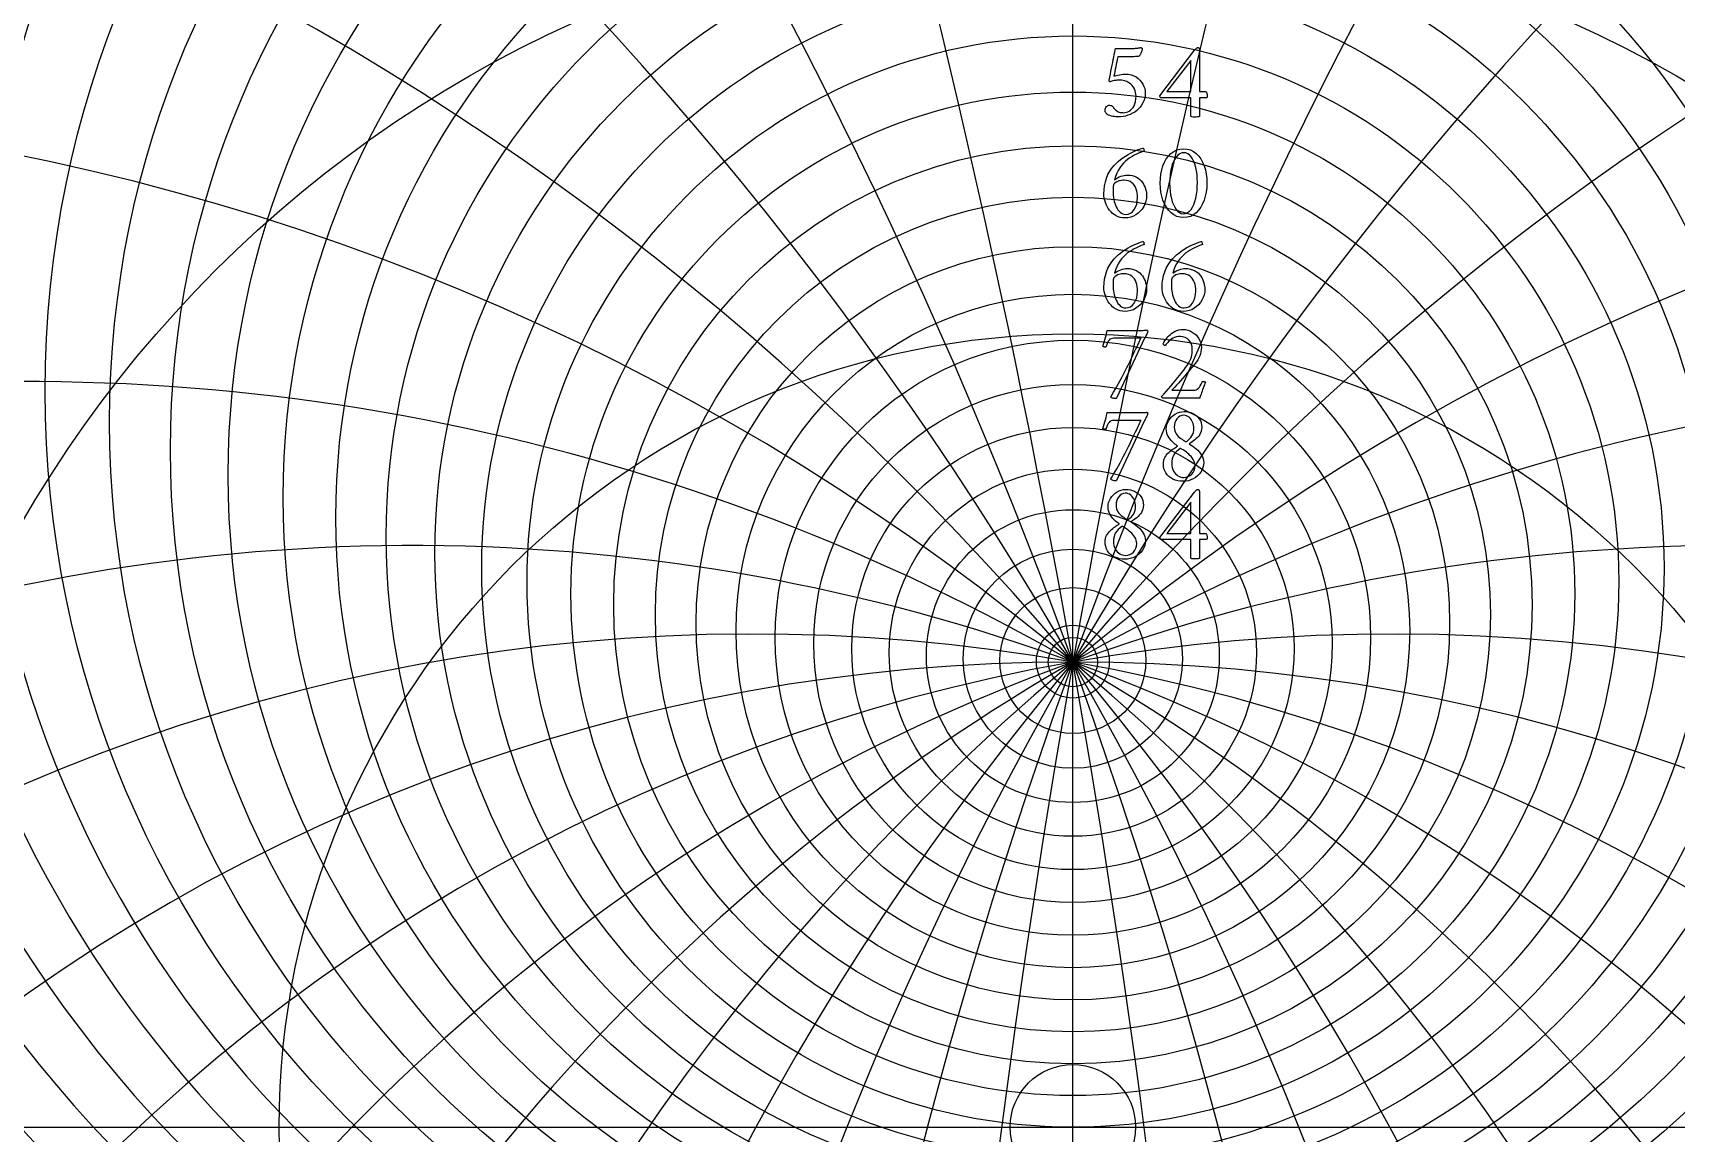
# Model space of a CAD drawing. Header units: millimetres. Extents: x -96 to 96, y -96 to 98.
# Drawn here: x -53.1 to 30.8, y -0.3 to 55.9 of the extents above; entities that cross this region are included whole.
import ezdxf

# ---------------------------------------------------------------- set-up
doc = ezdxf.new("R2010")
doc.units = ezdxf.units.MM
for name, color, linetype in [('CUT_INNER', 6, 'Continuous'), ('CUT_OUTER', 1, 'Continuous'), ('ENGRAVE', 7, 'Continuous'), ('ENGRAVE_FINE', 8, 'Continuous'), ('TEXT', 5, 'Continuous')]:
    doc.layers.add(name, color=color, linetype=linetype)

msp = doc.modelspace()

# ---------------------------------------------------------------- linework, layer by layer
at = {"layer": 'CUT_INNER'}
msp.add_circle((0, 0), 3.2, dxfattribs=at)
at = {"layer": 'CUT_OUTER'}
for centre, radius, start, end in [((-0.0002, -0.0002), 95.9249, 159.960768, 87.804282), ((-0.0008, 0.0006), 95.924, 92.195139, 159.961115)]:
    msp.add_arc(centre, radius, start, end, dxfattribs=at)
at = {"layer": 'ENGRAVE'}
for points in [[(0, -94.5), (0, 94.5)], [(-94.5, 0), (94.5, 0)]]:
    msp.add_lwpolyline(points, dxfattribs=at)
for centre, radius in [((0, 0), 94.5), ((0, 33.2958), 43.0933), ((0, 0), 61.8587), ((0, 28.5409), 30.1608), ((0, 25.7223), 19.2207), ((0, 0), 40.492), ((0, 24.2187), 9.3678), ((0, 23.7453), 1.26)]:
    msp.add_circle(centre, radius, dxfattribs=at)
for centre, radius, start, end in [((0, 41.3104), 59.6338, 131.894956, 48.105044), ((0, 55.6978), 83.2391, 186.817711, 353.182289), ((0, -68.701), 92.4464, 48, 132), ((0, -68.701), 92.4464, 48, 132), ((-17.0713, 63.7108), 90.4267, 212.551282, 260.88684)]:
    msp.add_arc(centre, radius, start, end, dxfattribs=at)
at = {"layer": 'ENGRAVE_FINE'}
for centre, radius in [((0, 37.577), 52.428), ((0, 35.9964), 49.1448), ((0, 34.5755), 46.0403), ((0, 32.1417), 40.2855), ((0, 31.0997), 37.6013), ((0, 30.1585), 35.0269), ((0, 29.3084), 32.5503), ((0, 27.8489), 27.8489), ((0, 27.2261), 25.6062), ((0, 26.667), 23.4252), ((0, 26.1671), 21.2987), ((0, 25.3291), 17.1852), ((0, 24.9845), 15.187), ((0, 24.6859), 13.2211), ((0, 24.4313), 11.2828), ((0, 24.0468), 7.4718), ((0, 23.9142), 5.5909), ((0, 23.8202), 3.7211), ((0, 23.764), 1.8587)]:
    msp.add_circle(centre, radius, dxfattribs=at)
for centre, radius, start, end in [((0, 39.3395), 55.9145, 104.652903, 75.347097), ((-524.2894, -68.701), 532.3775, 4.461368, 17.676322), ((-524.2894, -68.701), 532.3775, 4.461368, 17.676322), ((524.2894, -68.701), 532.3775, 162.323678, 175.538632), ((524.2894, -68.701), 532.3775, 162.323678, 175.538632), ((-253.9943, -68.701), 270.2951, 8.977692, 35.48643), ((-253.9943, -68.701), 270.2951, 8.977692, 35.48643), ((253.9943, -68.701), 270.2951, 144.51357, 171.022308), ((253.9943, -68.701), 270.2951, 144.51357, 171.022308), ((-160.1218, -68.701), 184.8928, 13.606314, 53.548789), ((-160.1218, -68.701), 184.8928, 13.606314, 53.548789), ((160.1218, -68.701), 184.8928, 126.451211, 166.393686), ((160.1218, -68.701), 184.8928, 126.451211, 166.393686), ((0, 43.5217), 63.6208, 147.339419, 32.660581), ((0, 46.0121), 67.9174, 159.38698, 20.61302), ((-110.1733, -68.701), 143.821, 18.409528, 71.93986), ((-110.1733, -68.701), 143.821, 18.409528, 71.93986), ((110.1733, -68.701), 143.821, 108.06014, 161.590472), ((110.1733, -68.701), 143.821, 108.06014, 161.590472), ((0, 48.8296), 72.5749, 169.605342, 10.394658), ((0, 52.0334), 77.6561, 178.636426, 1.363574), ((-77.5717, -68.701), 120.6802, 23.457516, 90.642678), ((-77.5717, -68.701), 120.6802, 23.457516, 90.642678), ((77.5717, -68.701), 120.6802, 89.357322, 156.542484), ((77.5717, -68.701), 120.6802, 89.357322, 156.542484), ((-53.3739, -68.701), 106.7479, 28.831877, 104.724148), ((-53.3739, -68.701), 106.7479, 28.831877, 104.724148), ((53.3739, -68.701), 106.7479, 75.275852, 151.168123), ((53.3739, -68.701), 106.7479, 75.275852, 151.168123), ((-33.6477, -68.701), 98.3794, 34.629994, 115.099318), ((-33.6477, -68.701), 98.3794, 34.629994, 115.099318), ((33.6477, -68.701), 98.3794, 64.900682, 145.370006), ((33.6477, -68.701), 98.3794, 64.900682, 145.370006), ((-16.3008, -68.701), 93.8725, 40.970494, 124.098899), ((-16.3008, -68.701), 93.8725, 40.970494, 124.098899), ((16.3008, -68.701), 93.8725, 55.901101, 139.029506), ((16.3008, -68.701), 93.8725, 55.901101, 139.029506)]:
    msp.add_arc(centre, radius, start, end, dxfattribs=at)
at = {"layer": 'TEXT'}
for points in [[(2.6714, 53.7509), (2.8274, 53.7418), (2.9711, 53.7146), (3.1026, 53.6692), (3.2219, 53.6056), (3.3286, 53.5283), (3.4224, 53.4415), (3.5032, 53.3452), (3.5712, 53.2396), (3.625, 53.1283), (3.6634, 53.0153), (3.6865, 52.9006), (3.6941, 52.7841), (3.6866, 52.6477), (3.6641, 52.5179), (3.6265, 52.3948), (3.574, 52.2783), (3.509, 52.1693), (3.4343, 52.0687), (3.3497, 51.9765), (3.2554, 51.8927), (3.1533, 51.8178), (3.0451, 51.7523), (2.9311, 51.6962), (2.8111, 51.6496), (2.6875, 51.6129), (2.5624, 51.5867), (2.436, 51.571), (2.3081, 51.5657), (2.2517, 51.5677), (2.1887, 51.5734), (2.119, 51.583), (2.0427, 51.5965), (1.965, 51.6141), (1.8911, 51.6363), (1.821, 51.663), (1.7549, 51.6943), (1.7423, 51.7055), (1.7269, 51.7222), (1.7087, 51.7446), (1.6878, 51.7725), (1.6682, 51.8036), (1.6543, 51.8354), (1.6459, 51.8679), (1.6431, 51.9011), (1.6474, 51.957), (1.6605, 52.0073), (1.6824, 52.052), (1.7129, 52.0911), (1.7491, 52.1229), (1.7877, 52.1456), (1.8287, 52.1592), (1.8722, 52.1637), (1.9251, 52.1583), (1.9721, 52.1421), (2.0132, 52.115), (2.0483, 52.0771), (2.0806, 52.035), (2.1132, 51.9954), (2.1462, 51.9582), (2.1796, 51.9234), (2.2206, 51.8873), (2.2655, 51.8571), (2.3142, 51.8328), (2.3668, 51.8144), (2.4211, 51.801), (2.4751, 51.7914), (2.5287, 51.7856), (2.582, 51.7837), (2.6548, 51.7888), (2.728, 51.804), (2.8015, 51.8293), (2.8754, 51.8647), (2.9465, 51.9119), (3.0116, 51.9723), (3.0708, 52.046), (3.1241, 52.133), (3.1681, 52.2345), (3.1995, 52.3517), (3.2184, 52.4846), (3.2247, 52.6332), (3.2193, 52.7207), (3.203, 52.8099), (3.176, 52.9009), (3.1381, 52.9937), (3.0883, 53.0838), (3.0256, 53.1669), (2.95, 53.2431), (2.8614, 53.3122), (2.7584, 53.3697), (2.6393, 53.4107), (2.5041, 53.4353), (2.3528, 53.4435), (2.3043, 53.442), (2.2481, 53.4373), (2.1841, 53.4294), (2.1125, 53.4184), (2.0423, 53.4053), (1.9826, 53.3912), (1.9333, 53.376), (1.8946, 53.3597), (1.8864, 53.3613), (1.8785, 53.366), (1.871, 53.3739), (1.8638, 53.3849), (1.8577, 53.3976), (1.8534, 53.4107), (1.8507, 53.4242), (1.8499, 53.438), (1.8806, 53.5917), (1.9113, 53.7453), (1.9421, 53.899), (1.9728, 54.0527), (2.003, 54.2038), (2.0322, 54.3496), (2.0603, 54.4902), (2.0874, 54.6256), (2.1124, 54.7522), (2.1342, 54.8666), (2.1529, 54.9687), (2.1684, 55.0587), (2.9732, 55.0587), (3.0294, 55.0594), (3.0864, 55.0615), (3.144, 55.065), (3.2023, 55.0699), (3.2586, 55.0756), (3.3099, 55.0817), (3.3564, 55.0882), (3.3979, 55.095), (3.4322, 55.1011), (3.4566, 55.1055), (3.4713, 55.1081), (3.4762, 55.109), (3.4896, 55.101), (3.502, 55.0936), (3.5134, 55.087), (3.5237, 55.081), (3.5322, 55.0748), (3.5384, 55.0671), (3.542, 55.058), (3.5432, 55.0475), (3.542, 55.0358), (3.5384, 55.0175), (3.5322, 54.9925), (3.5237, 54.9609), (3.5129, 54.9251), (3.4999, 54.8875), (3.4849, 54.8482), (3.4678, 54.8072), (3.4488, 54.7667), (3.428, 54.729), (3.4054, 54.694), (3.3812, 54.6619), (3.3225, 54.6563), (3.2582, 54.6507), (3.1884, 54.6451), (3.1129, 54.6395), (3.0312, 54.6346), (2.9425, 54.6312), (2.8467, 54.6291), (2.7441, 54.6284), (2.2858, 54.6284), (2.2608, 54.5049), (2.2362, 54.3804), (2.2119, 54.2548), (2.188, 54.1282), (2.1641, 54.0026), (2.1398, 53.8802), (2.1152, 53.7609), (2.0902, 53.6447), (2.1504, 53.6662), (2.2194, 53.686), (2.2971, 53.7039), (2.3836, 53.7202), (2.4697, 53.7336), (2.5464, 53.7432), (2.6136, 53.749), (2.6714, 53.7509)], [(6.3711, 55.109), (6.3919, 55.1069), (6.4096, 55.1006), (6.424, 55.0901), (6.4354, 55.0755), (6.444, 55.0587), (6.4501, 55.0419), (6.4537, 55.0252), (6.455, 55.0084), (6.455, 52.8567), (6.7791, 52.8567), (6.7927, 52.8525), (6.8057, 52.84), (6.8179, 52.819), (6.8294, 52.7897), (6.8392, 52.7547), (6.8462, 52.717), (6.8504, 52.6765), (6.8518, 52.6332), (6.8507, 52.6045), (6.8476, 52.5801), (6.8423, 52.5598), (6.835, 52.5438), (6.455, 52.5438), (6.455, 51.5881), (6.4527, 51.5872), (6.4459, 51.5846), (6.4345, 51.5802), (6.4186, 51.5741), (6.3926, 51.568), (6.3509, 51.5636), (6.2934, 51.561), (6.2202, 51.5602), (6.1347, 51.5629), (6.0735, 51.5713), (6.0369, 51.5853), (6.0246, 51.6049), (6.0246, 52.5438), (4.4877, 52.5438), (4.4746, 52.553), (4.4633, 52.564), (4.4537, 52.5768), (4.4458, 52.5913), (4.4397, 52.6061), (4.4353, 52.6199), (4.4327, 52.6327), (4.4318, 52.6444), (6.2091, 54.9693), (6.2244, 54.9873), (6.2426, 55.0077), (6.2635, 55.0306), (6.2873, 55.0559), (6.3114, 55.0791), (6.3334, 55.0957), (6.3533, 55.1057), (6.3711, 55.109)], [(6.0246, 54.4551), (4.8007, 52.8567), (6.0246, 52.8567)], [(2.7608, 48.6017), (2.8976, 48.5951), (3.0228, 48.5752), (3.1365, 48.542), (3.2387, 48.4955), (3.3302, 48.4388), (3.4119, 48.3747), (3.4839, 48.3032), (3.546, 48.2245), (3.5993, 48.141), (3.6445, 48.0554), (3.6817, 47.9677), (3.7109, 47.878), (3.7329, 47.7894), (3.7486, 47.7054), (3.7581, 47.626), (3.7612, 47.551), (3.7519, 47.4028), (3.7242, 47.2597), (3.6779, 47.1219), (3.6131, 46.9894), (3.5328, 46.8657), (3.4399, 46.7546), (3.3344, 46.6561), (3.2163, 46.5702), (3.0879, 46.5005), (2.9515, 46.4508), (2.8071, 46.4209), (2.6546, 46.4109), (2.5347, 46.4178), (2.4206, 46.4382), (2.3125, 46.4722), (2.2103, 46.5199), (2.1148, 46.5788), (2.0266, 46.6464), (1.9457, 46.7227), (1.8722, 46.8077), (1.8064, 46.8998), (1.7486, 46.9971), (1.6988, 47.0996), (1.6571, 47.2073), (1.624, 47.3175), (1.6005, 47.4274), (1.5863, 47.5369), (1.5816, 47.646), (1.59, 47.8528), (1.6151, 48.054), (1.6571, 48.2496), (1.7157, 48.4396), (1.7905, 48.6209), (1.8806, 48.7903), (1.9861, 48.9479), (2.1069, 49.0935), (2.2084, 49.1976), (2.3172, 49.2975), (2.4334, 49.3932), (2.5568, 49.4847), (2.6847, 49.571), (2.8139, 49.651), (2.9446, 49.7247), (3.0766, 49.7921), (3.207, 49.8518), (3.333, 49.9025), (3.4543, 49.9441), (3.5712, 49.9765), (3.589, 49.9725), (3.6033, 49.9605), (3.6141, 49.9404), (3.6215, 49.9123), (3.6264, 49.8824), (3.6299, 49.8571), (3.632, 49.8363), (3.6327, 49.8201), (3.5431, 49.7893), (3.4475, 49.753), (3.3461, 49.7111), (3.2387, 49.6636), (3.1281, 49.6091), (3.0172, 49.5462), (2.906, 49.475), (2.7944, 49.3953), (2.6854, 49.3061), (2.582, 49.206), (2.4842, 49.0951), (2.392, 48.9734), (2.3078, 48.8394), (2.2341, 48.6918), (2.1709, 48.5306), (2.1181, 48.3558), (2.1929, 48.4112), (2.2718, 48.4599), (2.3549, 48.502), (2.4423, 48.5374), (2.5292, 48.5656), (2.6113, 48.5857), (2.6885, 48.5977), (2.7608, 48.6017)], [(5.6446, 49.943), (5.8299, 49.928), (6.0002, 49.8829), (6.1554, 49.8078), (6.2957, 49.7027), (6.4204, 49.5726), (6.529, 49.4226), (6.6216, 49.2526), (6.6981, 49.0628), (6.758, 48.8583), (6.8008, 48.6443), (6.8264, 48.421), (6.835, 48.1882), (6.8263, 47.9553), (6.8001, 47.732), (6.7564, 47.518), (6.6953, 47.3135), (6.6176, 47.1235), (6.5241, 46.953), (6.415, 46.8022), (6.2901, 46.6708), (6.1502, 46.5645), (5.996, 46.4885), (5.8275, 46.4429), (5.6446, 46.4277), (5.4665, 46.4429), (5.3009, 46.4885), (5.1479, 46.5645), (5.0075, 46.6708), (4.8812, 46.8022), (4.7707, 46.953), (4.6758, 47.1235), (4.5967, 47.3135), (4.5344, 47.518), (4.4898, 47.732), (4.4631, 47.9553), (4.4542, 48.1882), (4.4629, 48.421), (4.4891, 48.6443), (4.5328, 48.8583), (4.5939, 49.0628), (4.6718, 49.2526), (4.7658, 49.4226), (4.8758, 49.5726), (5.0019, 49.7027), (5.1427, 49.8078), (5.2967, 49.8829), (5.464, 49.928), (5.6446, 49.943)], [(5.6725, 49.7418), (5.562, 49.7287), (5.4595, 49.6894), (5.365, 49.6239), (5.2785, 49.5322), (5.2008, 49.4185), (5.1325, 49.287), (5.0737, 49.1377), (5.0243, 48.9706), (4.9851, 48.7896), (4.9572, 48.5989), (4.9404, 48.3984), (4.9348, 48.1882), (4.9404, 47.9801), (4.9572, 47.7809), (4.9851, 47.5903), (5.0243, 47.4085), (5.073, 47.24), (5.1297, 47.0893), (5.1945, 46.9564), (5.2674, 46.8413), (5.3472, 46.7484), (5.4329, 46.682), (5.5246, 46.6422), (5.6222, 46.6289), (5.74, 46.6425), (5.8472, 46.6834), (5.9439, 46.7515), (6.0302, 46.8469), (6.1062, 46.9649), (6.172, 47.1011), (6.2277, 47.2555), (6.2733, 47.4281), (6.3088, 47.6136), (6.3341, 47.8067), (6.3493, 48.0076), (6.3544, 48.2161), (6.3489, 48.4258), (6.3327, 48.6248), (6.3056, 48.8129), (6.2677, 48.9901), (6.2202, 49.1533), (6.1643, 49.2989), (6.1001, 49.4271), (6.0274, 49.5378), (5.9476, 49.6271), (5.8619, 49.6908), (5.7702, 49.7291), (5.6725, 49.7418)], [(2.0734, 48.1155), (2.0682, 48.0704), (2.0636, 48.0247), (2.0598, 47.9782), (2.0566, 47.9311), (2.0542, 47.8836), (2.0525, 47.8361), (2.0514, 47.7886), (2.0511, 47.7411), (2.0535, 47.6478), (2.0608, 47.5524), (2.0731, 47.455), (2.0902, 47.3554), (2.1124, 47.2566), (2.1398, 47.1612), (2.1724, 47.0694), (2.2103, 46.981), (2.2535, 46.8984), (2.3018, 46.8238), (2.3555, 46.7573), (2.4143, 46.6988), (2.4782, 46.6511), (2.5471, 46.617), (2.6208, 46.5966), (2.6993, 46.5898), (2.8247, 46.6052), (2.9383, 46.6513), (3.0399, 46.7281), (3.1297, 46.8357), (3.203, 46.9663), (3.2554, 47.1123), (3.2869, 47.2737), (3.2973, 47.4504), (3.293, 47.5657), (3.2799, 47.6768), (3.258, 47.7837), (3.2275, 47.8864), (3.1875, 47.9821), (3.1374, 48.068), (3.0771, 48.1441), (3.0067, 48.2105), (2.9253, 48.2643), (2.8321, 48.3027), (2.7269, 48.3258), (2.6099, 48.3335), (2.5497, 48.3312), (2.4863, 48.3244), (2.4197, 48.313), (2.3501, 48.2971), (2.2793, 48.2722), (2.2096, 48.2336), (2.141, 48.1813), (2.0734, 48.1155)], [(2.7608, 43.8303), (2.8976, 43.8236), (3.0228, 43.8037), (3.1365, 43.7705), (3.2387, 43.7241), (3.3302, 43.6673), (3.4119, 43.6032), (3.4839, 43.5318), (3.546, 43.453), (3.5993, 43.3695), (3.6445, 43.284), (3.6817, 43.1963), (3.7109, 43.1065), (3.7329, 43.018), (3.7486, 42.934), (3.7581, 42.8545), (3.7612, 42.7796), (3.7519, 42.6313), (3.7242, 42.4883), (3.6779, 42.3505), (3.6131, 42.2179), (3.5328, 42.0943), (3.4399, 41.9832), (3.3344, 41.8847), (3.2163, 41.7988), (3.0879, 41.7291), (2.9515, 41.6793), (2.8071, 41.6494), (2.6546, 41.6395), (2.5347, 41.6463), (2.4206, 41.6667), (2.3125, 41.7008), (2.2103, 41.7485), (2.1148, 41.8073), (2.0266, 41.8749), (1.9457, 41.9512), (1.8722, 42.0363), (1.8064, 42.1283), (1.7486, 42.2256), (1.6988, 42.3281), (1.6571, 42.4359), (1.624, 42.5461), (1.6005, 42.6559), (1.5863, 42.7654), (1.5816, 42.8746), (1.59, 43.0814), (1.6151, 43.2826), (1.6571, 43.4782), (1.7157, 43.6682), (1.7905, 43.8495), (1.8806, 44.0189), (1.9861, 44.1764), (2.1069, 44.3221), (2.2084, 44.4261), (2.3172, 44.526), (2.4334, 44.6218), (2.5568, 44.7133), (2.6847, 44.7995), (2.8139, 44.8795), (2.9446, 44.9532), (3.0766, 45.0206), (3.207, 45.0804), (3.333, 45.131), (3.4543, 45.1726), (3.5712, 45.2051), (3.589, 45.2011), (3.6033, 45.189), (3.6141, 45.1689), (3.6215, 45.1408), (3.6264, 45.1109), (3.6299, 45.0856), (3.632, 45.0648), (3.6327, 45.0486), (3.5431, 45.0179), (3.4475, 44.9815), (3.3461, 44.9396), (3.2387, 44.8921), (3.1281, 44.8376), (3.0172, 44.7747), (2.906, 44.7035), (2.7944, 44.6238), (2.6854, 44.5346), (2.582, 44.4345), (2.4842, 44.3236), (2.392, 44.2019), (2.3078, 44.0679), (2.2341, 43.9204), (2.1709, 43.7592), (2.1181, 43.5843), (2.1929, 43.6397), (2.2718, 43.6884), (2.3549, 43.7305), (2.4423, 43.766), (2.5292, 43.7941), (2.6113, 43.8142), (2.6885, 43.8262), (2.7608, 43.8303)], [(5.734, 43.8303), (5.8708, 43.8236), (5.996, 43.8037), (6.1097, 43.7705), (6.2119, 43.7241), (6.3034, 43.6673), (6.3851, 43.6032), (6.4571, 43.5318), (6.5192, 43.453), (6.5725, 43.3695), (6.6177, 43.284), (6.6549, 43.1963), (6.6841, 43.1065), (6.7061, 43.018), (6.7218, 42.934), (6.7313, 42.8545), (6.7344, 42.7796), (6.7251, 42.6313), (6.6974, 42.4883), (6.6511, 42.3505), (6.5863, 42.2179), (6.506, 42.0943), (6.413, 41.9832), (6.3076, 41.8847), (6.1895, 41.7988), (6.0611, 41.7291), (5.9247, 41.6793), (5.7803, 41.6494), (5.6278, 41.6395), (5.5078, 41.6463), (5.3938, 41.6667), (5.2857, 41.7008), (5.1835, 41.7485), (5.088, 41.8073), (4.9998, 41.8749), (4.9189, 41.9512), (4.8454, 42.0363), (4.7796, 42.1283), (4.7218, 42.2256), (4.672, 42.3281), (4.6302, 42.4359), (4.5972, 42.5461), (4.5737, 42.6559), (4.5595, 42.7654), (4.5548, 42.8746), (4.5632, 43.0814), (4.5883, 43.2826), (4.6302, 43.4782), (4.6889, 43.6682), (4.7637, 43.8495), (4.8538, 44.0189), (4.9593, 44.1764), (5.0801, 44.3221), (5.1816, 44.4261), (5.2904, 44.526), (5.4066, 44.6218), (5.53, 44.7133), (5.6579, 44.7995), (5.7871, 44.8795), (5.9177, 44.9532), (6.0498, 45.0206), (6.1802, 45.0804), (6.3062, 45.131), (6.4275, 45.1726), (6.5444, 45.2051), (6.5622, 45.2011), (6.5765, 45.189), (6.5873, 45.1689), (6.5947, 45.1408), (6.5996, 45.1109), (6.6031, 45.0856), (6.6052, 45.0648), (6.6059, 45.0486), (6.5163, 45.0179), (6.4207, 44.9815), (6.3193, 44.9396), (6.2119, 44.8921), (6.1013, 44.8376), (5.9904, 44.7747), (5.8791, 44.7035), (5.7675, 44.6238), (5.6586, 44.5346), (5.5552, 44.4345), (5.4574, 44.3236), (5.3652, 44.2019), (5.281, 44.0679), (5.2073, 43.9204), (5.1441, 43.7592), (5.0913, 43.5843), (5.1661, 43.6397), (5.245, 43.6884), (5.3281, 43.7305), (5.4155, 43.766), (5.5024, 43.7941), (5.5845, 43.8142), (5.6617, 43.8262), (5.734, 43.8303)], [(2.0734, 43.344), (2.0682, 43.299), (2.0636, 43.2532), (2.0598, 43.2068), (2.0566, 43.1596), (2.0542, 43.1121), (2.0525, 43.0646), (2.0514, 43.0171), (2.0511, 42.9696), (2.0535, 42.8763), (2.0608, 42.781), (2.0731, 42.6835), (2.0902, 42.584), (2.1124, 42.4851), (2.1398, 42.3898), (2.1724, 42.2979), (2.2103, 42.2095), (2.2535, 42.1269), (2.3018, 42.0523), (2.3555, 41.9858), (2.4143, 41.9273), (2.4782, 41.8796), (2.5471, 41.8456), (2.6208, 41.8251), (2.6993, 41.8183), (2.8247, 41.8337), (2.9383, 41.8798), (3.0399, 41.9566), (3.1297, 42.0642), (3.203, 42.1949), (3.2554, 42.3409), (3.2869, 42.5022), (3.2973, 42.679), (3.293, 42.7942), (3.2799, 42.9053), (3.258, 43.0122), (3.2275, 43.1149), (3.1875, 43.2106), (3.1374, 43.2965), (3.0771, 43.3727), (3.0067, 43.439), (2.9253, 43.4928), (2.8321, 43.5313), (2.7269, 43.5543), (2.6099, 43.562), (2.5497, 43.5597), (2.4863, 43.5529), (2.4197, 43.5416), (2.3501, 43.5257), (2.2793, 43.5007), (2.2096, 43.4621), (2.141, 43.4099), (2.0734, 43.344)], [(5.0466, 43.344), (5.0414, 43.299), (5.0368, 43.2532), (5.033, 43.2068), (5.0298, 43.1596), (5.0274, 43.1121), (5.0256, 43.0646), (5.0246, 43.0171), (5.0243, 42.9696), (5.0267, 42.8763), (5.034, 42.781), (5.0463, 42.6835), (5.0634, 42.584), (5.0856, 42.4851), (5.113, 42.3898), (5.1456, 42.2979), (5.1835, 42.2095), (5.2267, 42.1269), (5.275, 42.0523), (5.3287, 41.9858), (5.3875, 41.9273), (5.4514, 41.8796), (5.5202, 41.8456), (5.5939, 41.8251), (5.6725, 41.8183), (5.7979, 41.8337), (5.9115, 41.8798), (6.0131, 41.9566), (6.1029, 42.0642), (6.1762, 42.1949), (6.2286, 42.3409), (6.2601, 42.5022), (6.2705, 42.679), (6.2662, 42.7942), (6.2531, 42.9053), (6.2312, 43.0122), (6.2007, 43.1149), (6.1607, 43.2106), (6.1106, 43.2965), (6.0503, 43.3727), (5.9799, 43.439), (5.8985, 43.4928), (5.8053, 43.5313), (5.7001, 43.5543), (5.5831, 43.562), (5.5229, 43.5597), (5.4595, 43.5529), (5.3929, 43.5416), (5.3232, 43.5257), (5.2525, 43.5007), (5.1828, 43.4621), (5.1142, 43.4099), (5.0466, 43.344)], [(3.4091, 40.6695), (3.4633, 40.67), (3.5195, 40.6716), (3.5778, 40.6742), (3.6383, 40.6778), (3.6934, 40.6815), (3.7361, 40.6841), (3.7661, 40.6857), (3.7836, 40.6862), (3.7982, 40.6831), (3.8087, 40.6737), (3.815, 40.6579), (3.8171, 40.6359), (3.8139, 40.6054), (3.8045, 40.5696), (3.7888, 40.5285), (3.7668, 40.4822), (3.7413, 40.4325), (3.7151, 40.3809), (3.6882, 40.3277), (3.6606, 40.2727), (2.2243, 37.2045), (2.2145, 37.1971), (2.202, 37.1919), (2.1866, 37.1887), (2.1684, 37.1877), (2.1359, 37.1896), (2.1, 37.1954), (2.0605, 37.205), (2.0175, 37.2184), (1.9784, 37.2343), (1.9505, 37.2513), (1.9337, 37.2693), (1.9281, 37.2883), (1.9997, 37.4001), (2.0748, 37.523), (2.1534, 37.6571), (2.2355, 37.8025), (2.3198, 37.9554), (2.4052, 38.1126), (2.4917, 38.274), (2.5792, 38.4396), (2.6662, 38.6065), (2.751, 38.7721), (2.8338, 38.9363), (2.9145, 39.099), (2.9921, 39.2574), (3.0654, 39.4085), (3.1346, 39.5522), (3.1995, 39.6886), (3.2593, 39.8147), (3.3127, 39.9276), (3.3599, 40.0271), (3.4007, 40.1134), (3.4337, 40.1831), (3.4573, 40.2328), (3.4715, 40.2627), (3.4762, 40.2727), (2.0902, 40.2727), (2.014, 40.2664), (1.9477, 40.2475), (1.8911, 40.2161), (1.8443, 40.1721), (1.8038, 40.1144), (1.766, 40.0421), (1.7311, 39.9552), (1.699, 39.8535), (1.6927, 39.8388), (1.6794, 39.8284), (1.6591, 39.8221), (1.6319, 39.82), (1.6223, 39.8207), (1.6102, 39.8228), (1.5958, 39.8263), (1.5788, 39.8312), (1.5619, 39.8367), (1.5474, 39.8423), (1.5353, 39.8479), (1.5257, 39.8535), (1.5615, 39.9658), (1.5963, 40.0792), (1.63, 40.1935), (1.6626, 40.309), (1.6925, 40.4185), (1.7178, 40.5151), (1.7386, 40.5987), (1.7549, 40.6695)], [(6.7679, 38.0316), (6.7396, 37.9623), (6.7106, 37.8884), (6.681, 37.81), (6.6506, 37.727), (6.6205, 37.6433), (6.5919, 37.5628), (6.5646, 37.4855), (6.5388, 37.4112), (6.5157, 37.3445), (6.4969, 37.2897), (6.4822, 37.2467), (6.4717, 37.2156), (4.5827, 37.2156), (4.5742, 37.2221), (4.5653, 37.2303), (4.556, 37.2403), (4.5464, 37.252), (4.5379, 37.264), (4.5317, 37.275), (4.5281, 37.285), (4.5269, 37.2939), (4.6421, 37.4238), (4.7588, 37.5565), (4.8768, 37.6921), (4.9963, 37.8304), (5.1151, 37.9698), (5.231, 38.1084), (5.3442, 38.2464), (5.4546, 38.3837), (5.5597, 38.5178), (5.6572, 38.6463), (5.7469, 38.7693), (5.829, 38.8867), (5.9053, 39.0058), (5.9666, 39.1172), (6.0129, 39.2209), (6.0442, 39.317), (6.065, 39.4103), (6.0798, 39.5056), (6.0887, 39.6031), (6.0917, 39.7026), (6.081, 39.8367), (6.0491, 39.9597), (5.9958, 40.0715), (5.9212, 40.1721), (5.8302, 40.2552), (5.7277, 40.3146), (5.6137, 40.3502), (5.4881, 40.3621), (5.3826, 40.3561), (5.2841, 40.3383), (5.1926, 40.3086), (5.1081, 40.2671), (5.0309, 40.2185), (4.9614, 40.1679), (4.8996, 40.1151), (4.8454, 40.0603), (4.7993, 40.0079), (4.7616, 39.9625), (4.7322, 39.9241), (4.7113, 39.8926), (4.6943, 39.8949), (4.6771, 39.9017), (4.6594, 39.9131), (4.6414, 39.929), (4.6255, 39.9459), (4.6142, 39.9604), (4.6074, 39.9724), (4.6051, 39.982), (4.6171, 40.0116), (4.6365, 40.0498), (4.6633, 40.0968), (4.6973, 40.1525), (4.7387, 40.2133), (4.7874, 40.2755), (4.8435, 40.339), (4.9069, 40.404), (4.9766, 40.4672), (5.0515, 40.5255), (5.1317, 40.579), (5.2171, 40.6275), (5.3077, 40.6679), (5.4036, 40.6967), (5.5047, 40.714), (5.6111, 40.7198), (5.7394, 40.7115), (5.8619, 40.6869), (5.9783, 40.6459), (6.0889, 40.5884), (6.1909, 40.518), (6.2817, 40.4382), (6.3613, 40.349), (6.4298, 40.2503), (6.4848, 40.1452), (6.5241, 40.0365), (6.5477, 39.9244), (6.5556, 39.8088), (6.5503, 39.6932), (6.5346, 39.5811), (6.5084, 39.4724), (6.4717, 39.3673), (6.426, 39.2656), (6.3725, 39.1675), (6.3114, 39.0728), (6.2426, 38.9817), (6.145, 38.8624), (6.0421, 38.7393), (5.934, 38.6123), (5.8206, 38.4815), (5.7062, 38.3508), (5.595, 38.2244), (5.4869, 38.1021), (5.3819, 37.9841), (5.2838, 37.8739), (5.1961, 37.7752), (5.1189, 37.6881), (5.0522, 37.6124), (6.1364, 37.6124), (6.2138, 37.6189), (6.2838, 37.6383), (6.3465, 37.6706), (6.4019, 37.7158), (6.4527, 37.7743), (6.5018, 37.8465), (6.5491, 37.9322), (6.5947, 38.0316), (6.6027, 38.0463), (6.6156, 38.0567), (6.6334, 38.063), (6.6562, 38.0651), (6.6659, 38.0644), (6.6785, 38.0623), (6.6939, 38.0588), (6.712, 38.0539), (6.7302, 38.0484), (6.7456, 38.0428), (6.7581, 38.0372), (6.7679, 38.0316)], [(3.4091, 36.4739), (3.4633, 36.4744), (3.5195, 36.476), (3.5778, 36.4786), (3.6383, 36.4823), (3.6934, 36.486), (3.7361, 36.4886), (3.7661, 36.4901), (3.7836, 36.4907), (3.7982, 36.4875), (3.8087, 36.4781), (3.815, 36.4624), (3.8171, 36.4404), (3.8139, 36.4098), (3.8045, 36.374), (3.7888, 36.333), (3.7668, 36.2867), (3.7413, 36.2369), (3.7151, 36.1854), (3.6882, 36.1321), (3.6606, 36.0771), (2.2243, 33.0089), (2.2145, 33.0016), (2.202, 32.9963), (2.1866, 32.9932), (2.1684, 32.9921), (2.1359, 32.9941), (2.1, 32.9998), (2.0605, 33.0094), (2.0175, 33.0229), (1.9784, 33.0388), (1.9505, 33.0557), (1.9337, 33.0737), (1.9281, 33.0927), (1.9997, 33.2045), (2.0748, 33.3275), (2.1534, 33.4616), (2.2355, 33.6069), (2.3198, 33.7599), (2.4052, 33.9171), (2.4917, 34.0784), (2.5792, 34.244), (2.6662, 34.411), (2.751, 34.5765), (2.8338, 34.7407), (2.9145, 34.9035), (2.9921, 35.0619), (3.0654, 35.213), (3.1346, 35.3567), (3.1995, 35.4931), (3.2593, 35.6192), (3.3127, 35.732), (3.3599, 35.8316), (3.4007, 35.9178), (3.4337, 35.9875), (3.4573, 36.0373), (3.4715, 36.0672), (3.4762, 36.0771), (2.0902, 36.0771), (2.014, 36.0708), (1.9477, 36.052), (1.8911, 36.0205), (1.8443, 35.9765), (1.8038, 35.9189), (1.766, 35.8466), (1.7311, 35.7596), (1.699, 35.658), (1.6927, 35.6433), (1.6794, 35.6328), (1.6591, 35.6265), (1.6319, 35.6244), (1.6223, 35.6251), (1.6102, 35.6272), (1.5958, 35.6307), (1.5788, 35.6356), (1.5619, 35.6412), (1.5474, 35.6468), (1.5353, 35.6524), (1.5257, 35.658), (1.5615, 35.7703), (1.5963, 35.8836), (1.63, 35.998), (1.6626, 36.1134), (1.6925, 36.2229), (1.7178, 36.3195), (1.7386, 36.4032), (1.7549, 36.4739)], [(5.6725, 36.5298), (5.7929, 36.5239), (5.908, 36.506), (6.0178, 36.4763), (6.1224, 36.4348), (6.2194, 36.382), (6.3062, 36.3188), (6.3828, 36.2451), (6.4494, 36.1609), (6.5032, 36.0666), (6.5416, 35.9625), (6.5646, 35.8487), (6.5723, 35.725), (6.566, 35.6223), (6.5472, 35.5266), (6.5157, 35.4379), (6.4717, 35.3562), (6.4188, 35.2807), (6.3607, 35.2109), (6.2973, 35.1466), (6.2286, 35.0879), (6.1582, 35.0341), (6.0896, 34.9845), (6.0227, 34.9391), (5.9576, 34.8979), (5.9429, 34.8916), (5.938, 34.8839), (5.9429, 34.8748), (5.9576, 34.8644), (6.0412, 34.8162), (6.1245, 34.761), (6.2075, 34.6988), (6.2901, 34.6296), (6.369, 34.5549), (6.441, 34.4759), (6.506, 34.3928), (6.5639, 34.3055), (6.6116, 34.215), (6.6457, 34.1225), (6.6661, 34.0278), (6.6729, 33.931), (6.6638, 33.7976), (6.6366, 33.6712), (6.5912, 33.5517), (6.5276, 33.4392), (6.4492, 33.336), (6.3593, 33.2443), (6.2578, 33.1642), (6.1448, 33.0955), (6.0238, 33.0405), (5.8982, 33.0012), (5.7681, 32.9776), (5.6334, 32.9698), (5.4893, 32.9768), (5.3533, 32.9977), (5.2253, 33.0327), (5.1053, 33.0816), (4.9958, 33.143), (4.8992, 33.2157), (4.8155, 33.2995), (4.7448, 33.3945), (4.6886, 33.499), (4.6484, 33.6111), (4.6243, 33.7309), (4.6163, 33.8584), (4.6212, 33.9457), (4.6358, 34.0288), (4.6603, 34.1078), (4.6945, 34.1825), (4.7361, 34.2531), (4.7825, 34.3195), (4.8339, 34.3816), (4.8901, 34.4396), (4.949, 34.4934), (5.0082, 34.543), (5.0677, 34.5884), (5.1276, 34.6296), (5.1851, 34.667), (5.2373, 34.7009), (5.2843, 34.7313), (5.326, 34.7582), (5.3344, 34.7662), (5.3372, 34.7735), (5.3344, 34.7802), (5.326, 34.7861), (5.2689, 34.8233), (5.2094, 34.8678), (5.1474, 34.9197), (5.0829, 34.9789), (5.0197, 35.0444), (4.9614, 35.1151), (4.9079, 35.1911), (4.8594, 35.2723), (4.819, 35.3583), (4.7902, 35.4484), (4.7729, 35.5427), (4.7672, 35.6412), (4.775, 35.7565), (4.7986, 35.8675), (4.8379, 35.9744), (4.8929, 36.0771), (4.9609, 36.173), (5.0389, 36.2594), (5.1271, 36.3365), (5.2254, 36.404), (5.3309, 36.4591), (5.4406, 36.4984), (5.5545, 36.5219), (5.6725, 36.5298)], [(5.6446, 36.3398), (5.5505, 36.3286), (5.4637, 36.2951), (5.3842, 36.2392), (5.3121, 36.1609), (5.2522, 36.0673), (5.2094, 35.9653), (5.1837, 35.855), (5.1751, 35.7362), (5.1813, 35.6368), (5.1996, 35.5455), (5.2302, 35.4622), (5.2729, 35.3869), (5.3241, 35.319), (5.3798, 35.2577), (5.4401, 35.203), (5.5049, 35.155), (5.5698, 35.112), (5.6306, 35.0725), (5.6872, 35.0366), (5.7396, 35.0041), (5.7459, 35.0016), (5.7536, 34.9999), (5.7627, 34.9988), (5.7731, 34.9985), (5.7756, 34.9985), (5.7773, 34.9985), (5.7784, 34.9985), (5.7787, 34.9985), (5.7868, 34.9988), (5.7941, 34.9999), (5.8007, 35.0016), (5.8067, 35.0041), (5.8863, 35.0635), (5.9576, 35.1298), (6.0204, 35.2032), (6.0749, 35.2835), (6.1189, 35.3708), (6.1504, 35.4651), (6.1692, 35.5664), (6.1755, 35.6747), (6.1715, 35.7551), (6.1595, 35.834), (6.1394, 35.9115), (6.1113, 35.9877), (6.0758, 36.06), (6.0337, 36.126), (5.985, 36.1857), (5.9296, 36.2392), (5.8678, 36.2832), (5.7997, 36.3146), (5.7253, 36.3335), (5.6446, 36.3398)], [(5.6446, 33.1654), (5.7719, 33.1759), (5.8856, 33.2073), (5.9857, 33.2597), (6.0721, 33.333), (6.1418, 33.4235), (6.1916, 33.5273), (6.2215, 33.6443), (6.2314, 33.7746), (6.2255, 33.8572), (6.2077, 33.9373), (6.178, 34.015), (6.1364, 34.0903), (6.0868, 34.1623), (6.033, 34.23), (5.975, 34.2936), (5.9129, 34.353), (5.8496, 34.4077), (5.7885, 34.4571), (5.7295, 34.5013), (5.6725, 34.5402), (5.6219, 34.573), (5.5817, 34.5989), (5.552, 34.6178), (5.5328, 34.6296), (5.5223, 34.6345), (5.5133, 34.638), (5.5056, 34.6401), (5.4993, 34.6408), (5.4916, 34.6405), (5.4853, 34.6394), (5.4804, 34.6377), (5.4769, 34.6352), (5.3727, 34.5629), (5.2834, 34.4857), (5.2092, 34.4036), (5.15, 34.3167), (5.1048, 34.222), (5.0725, 34.1169), (5.0531, 34.0012), (5.0466, 33.8752), (5.0522, 33.7674), (5.069, 33.6677), (5.0969, 33.576), (5.136, 33.4923), (5.1837, 33.4174), (5.2373, 33.3519), (5.2969, 33.2958), (5.3624, 33.2492), (5.4314, 33.2125), (5.5014, 33.1863), (5.5725, 33.1706), (5.6446, 33.1654)], [(2.6993, 32.5525), (2.8197, 32.5465), (2.9348, 32.5287), (3.0446, 32.499), (3.1492, 32.4575), (3.2462, 32.4047), (3.333, 32.3415), (3.4096, 32.2678), (3.4762, 32.1836), (3.53, 32.0893), (3.5684, 31.9852), (3.5914, 31.8714), (3.5991, 31.7477), (3.5928, 31.645), (3.574, 31.5493), (3.5425, 31.4606), (3.4985, 31.3788), (3.4456, 31.3034), (3.3875, 31.2335), (3.3241, 31.1693), (3.2554, 31.1106), (3.185, 31.0568), (3.1164, 31.0072), (3.0495, 30.9618), (2.9844, 30.9206), (2.9697, 30.9143), (2.9648, 30.9066), (2.9697, 30.8975), (2.9844, 30.887), (3.068, 30.8388), (3.1513, 30.7837), (3.2343, 30.7215), (3.3169, 30.6523), (3.3958, 30.5776), (3.4678, 30.4986), (3.5328, 30.4155), (3.5907, 30.3282), (3.6384, 30.2377), (3.6725, 30.1451), (3.6929, 30.0505), (3.6997, 29.9537), (3.6906, 29.8203), (3.6634, 29.6939), (3.618, 29.5744), (3.5544, 29.4619), (3.476, 29.3587), (3.3861, 29.267), (3.2846, 29.1869), (3.1716, 29.1182), (3.0506, 29.0632), (2.925, 29.0239), (2.7949, 29.0003), (2.6602, 28.9925), (2.5161, 28.9995), (2.3801, 29.0204), (2.2521, 29.0553), (2.1321, 29.1042), (2.0226, 29.1657), (1.926, 29.2384), (1.8424, 29.3222), (1.7716, 29.4172), (1.7154, 29.5216), (1.6752, 29.6338), (1.6511, 29.7536), (1.6431, 29.8811), (1.648, 29.9684), (1.6626, 30.0515), (1.6871, 30.1305), (1.7213, 30.2052), (1.7629, 30.2758), (1.8093, 30.3421), (1.8607, 30.4043), (1.9169, 30.4623), (1.9758, 30.5161), (2.035, 30.5657), (2.0945, 30.6111), (2.1544, 30.6523), (2.2119, 30.6897), (2.2641, 30.7236), (2.3111, 30.754), (2.3528, 30.7809), (2.3612, 30.7889), (2.364, 30.7962), (2.3612, 30.8029), (2.3528, 30.8088), (2.2957, 30.846), (2.2362, 30.8905), (2.1742, 30.9424), (2.1097, 31.0016), (2.0465, 31.0671), (1.9882, 31.1378), (1.9347, 31.2138), (1.8862, 31.295), (1.8458, 31.3809), (1.817, 31.4711), (1.7997, 31.5654), (1.794, 31.6639), (1.8018, 31.7791), (1.8254, 31.8902), (1.8647, 31.9971), (1.9197, 32.0998), (1.9877, 32.1957), (2.0657, 32.2821), (2.1539, 32.3591), (2.2523, 32.4267), (2.3577, 32.4817), (2.4674, 32.521), (2.5813, 32.5446), (2.6993, 32.5525)], [(2.6714, 32.3625), (2.5773, 32.3513), (2.4905, 32.3178), (2.411, 32.2619), (2.3389, 32.1836), (2.279, 32.09), (2.2362, 31.988), (2.2105, 31.8776), (2.202, 31.7589), (2.2081, 31.6595), (2.2264, 31.5682), (2.257, 31.4849), (2.2998, 31.4096), (2.3509, 31.3416), (2.4066, 31.2803), (2.4669, 31.2257), (2.5317, 31.1777), (2.5967, 31.1347), (2.6574, 31.0952), (2.714, 31.0592), (2.7664, 31.0268), (2.7727, 31.0243), (2.7804, 31.0226), (2.7895, 31.0215), (2.7999, 31.0212), (2.8024, 31.0212), (2.8041, 31.0212), (2.8052, 31.0212), (2.8055, 31.0212), (2.8136, 31.0215), (2.8209, 31.0226), (2.8275, 31.0243), (2.8335, 31.0268), (2.9131, 31.0861), (2.9844, 31.1525), (3.0472, 31.2259), (3.1017, 31.3062), (3.1457, 31.3935), (3.1772, 31.4878), (3.196, 31.5891), (3.2023, 31.6974), (3.1983, 31.7777), (3.1863, 31.8567), (3.1662, 31.9342), (3.1381, 32.0104), (3.1026, 32.0827), (3.0605, 32.1487), (3.0118, 32.2084), (2.9564, 32.2619), (2.8946, 32.3059), (2.8265, 32.3373), (2.7521, 32.3562), (2.6714, 32.3625)], [(6.3711, 32.5581), (6.3919, 32.556), (6.4096, 32.5497), (6.424, 32.5392), (6.4354, 32.5245), (6.444, 32.5078), (6.4501, 32.491), (6.4537, 32.4742), (6.455, 32.4575), (6.455, 30.3058), (6.7791, 30.3058), (6.7927, 30.3016), (6.8057, 30.289), (6.8179, 30.2681), (6.8294, 30.2388), (6.8392, 30.2038), (6.8462, 30.1661), (6.8504, 30.1256), (6.8518, 30.0823), (6.8507, 30.0536), (6.8476, 30.0292), (6.8423, 30.0089), (6.835, 29.9928), (6.455, 29.9928), (6.455, 29.0372), (6.4527, 29.0363), (6.4459, 29.0337), (6.4345, 29.0293), (6.4186, 29.0232), (6.3926, 29.0171), (6.3509, 29.0127), (6.2934, 29.0101), (6.2202, 29.0092), (6.1347, 29.012), (6.0735, 29.0204), (6.0369, 29.0344), (6.0246, 29.0539), (6.0246, 29.9928), (4.4877, 29.9928), (4.4746, 30.0021), (4.4633, 30.0131), (4.4537, 30.0259), (4.4458, 30.0404), (4.4397, 30.0552), (4.4353, 30.069), (4.4327, 30.0817), (4.4318, 30.0934), (6.2091, 32.4183), (6.2244, 32.4363), (6.2426, 32.4568), (6.2635, 32.4796), (6.2873, 32.505), (6.3114, 32.5282), (6.3334, 32.5448), (6.3533, 32.5547), (6.3711, 32.5581)], [(6.0246, 31.9042), (4.8007, 30.3058), (6.0246, 30.3058)], [(2.6714, 29.1881), (2.7987, 29.1986), (2.9124, 29.23), (3.0125, 29.2824), (3.0989, 29.3557), (3.1686, 29.4462), (3.2184, 29.5499), (3.2483, 29.667), (3.2582, 29.7972), (3.2523, 29.8799), (3.2345, 29.96), (3.2048, 30.0377), (3.1632, 30.113), (3.1136, 30.185), (3.0598, 30.2527), (3.0018, 30.3163), (2.9397, 30.3757), (2.8764, 30.4303), (2.8153, 30.4798), (2.7563, 30.524), (2.6993, 30.5629), (2.6487, 30.5957), (2.6085, 30.6216), (2.5788, 30.6404), (2.5596, 30.6523), (2.5492, 30.6572), (2.5401, 30.6607), (2.5324, 30.6628), (2.5261, 30.6635), (2.5184, 30.6631), (2.5121, 30.6621), (2.5072, 30.6603), (2.5037, 30.6579), (2.3995, 30.5856), (2.3102, 30.5084), (2.236, 30.4263), (2.1768, 30.3393), (2.1316, 30.2447), (2.0993, 30.1396), (2.0799, 30.0239), (2.0734, 29.8978), (2.079, 29.7901), (2.0958, 29.6904), (2.1237, 29.5987), (2.1628, 29.515), (2.2105, 29.4401), (2.2641, 29.3746), (2.3237, 29.3185), (2.3892, 29.2719), (2.4582, 29.2352), (2.5282, 29.209), (2.5993, 29.1933), (2.6714, 29.1881)]]:
    msp.add_lwpolyline(points, close=True, dxfattribs=at)

doc.saveas('drawing.dxf')
